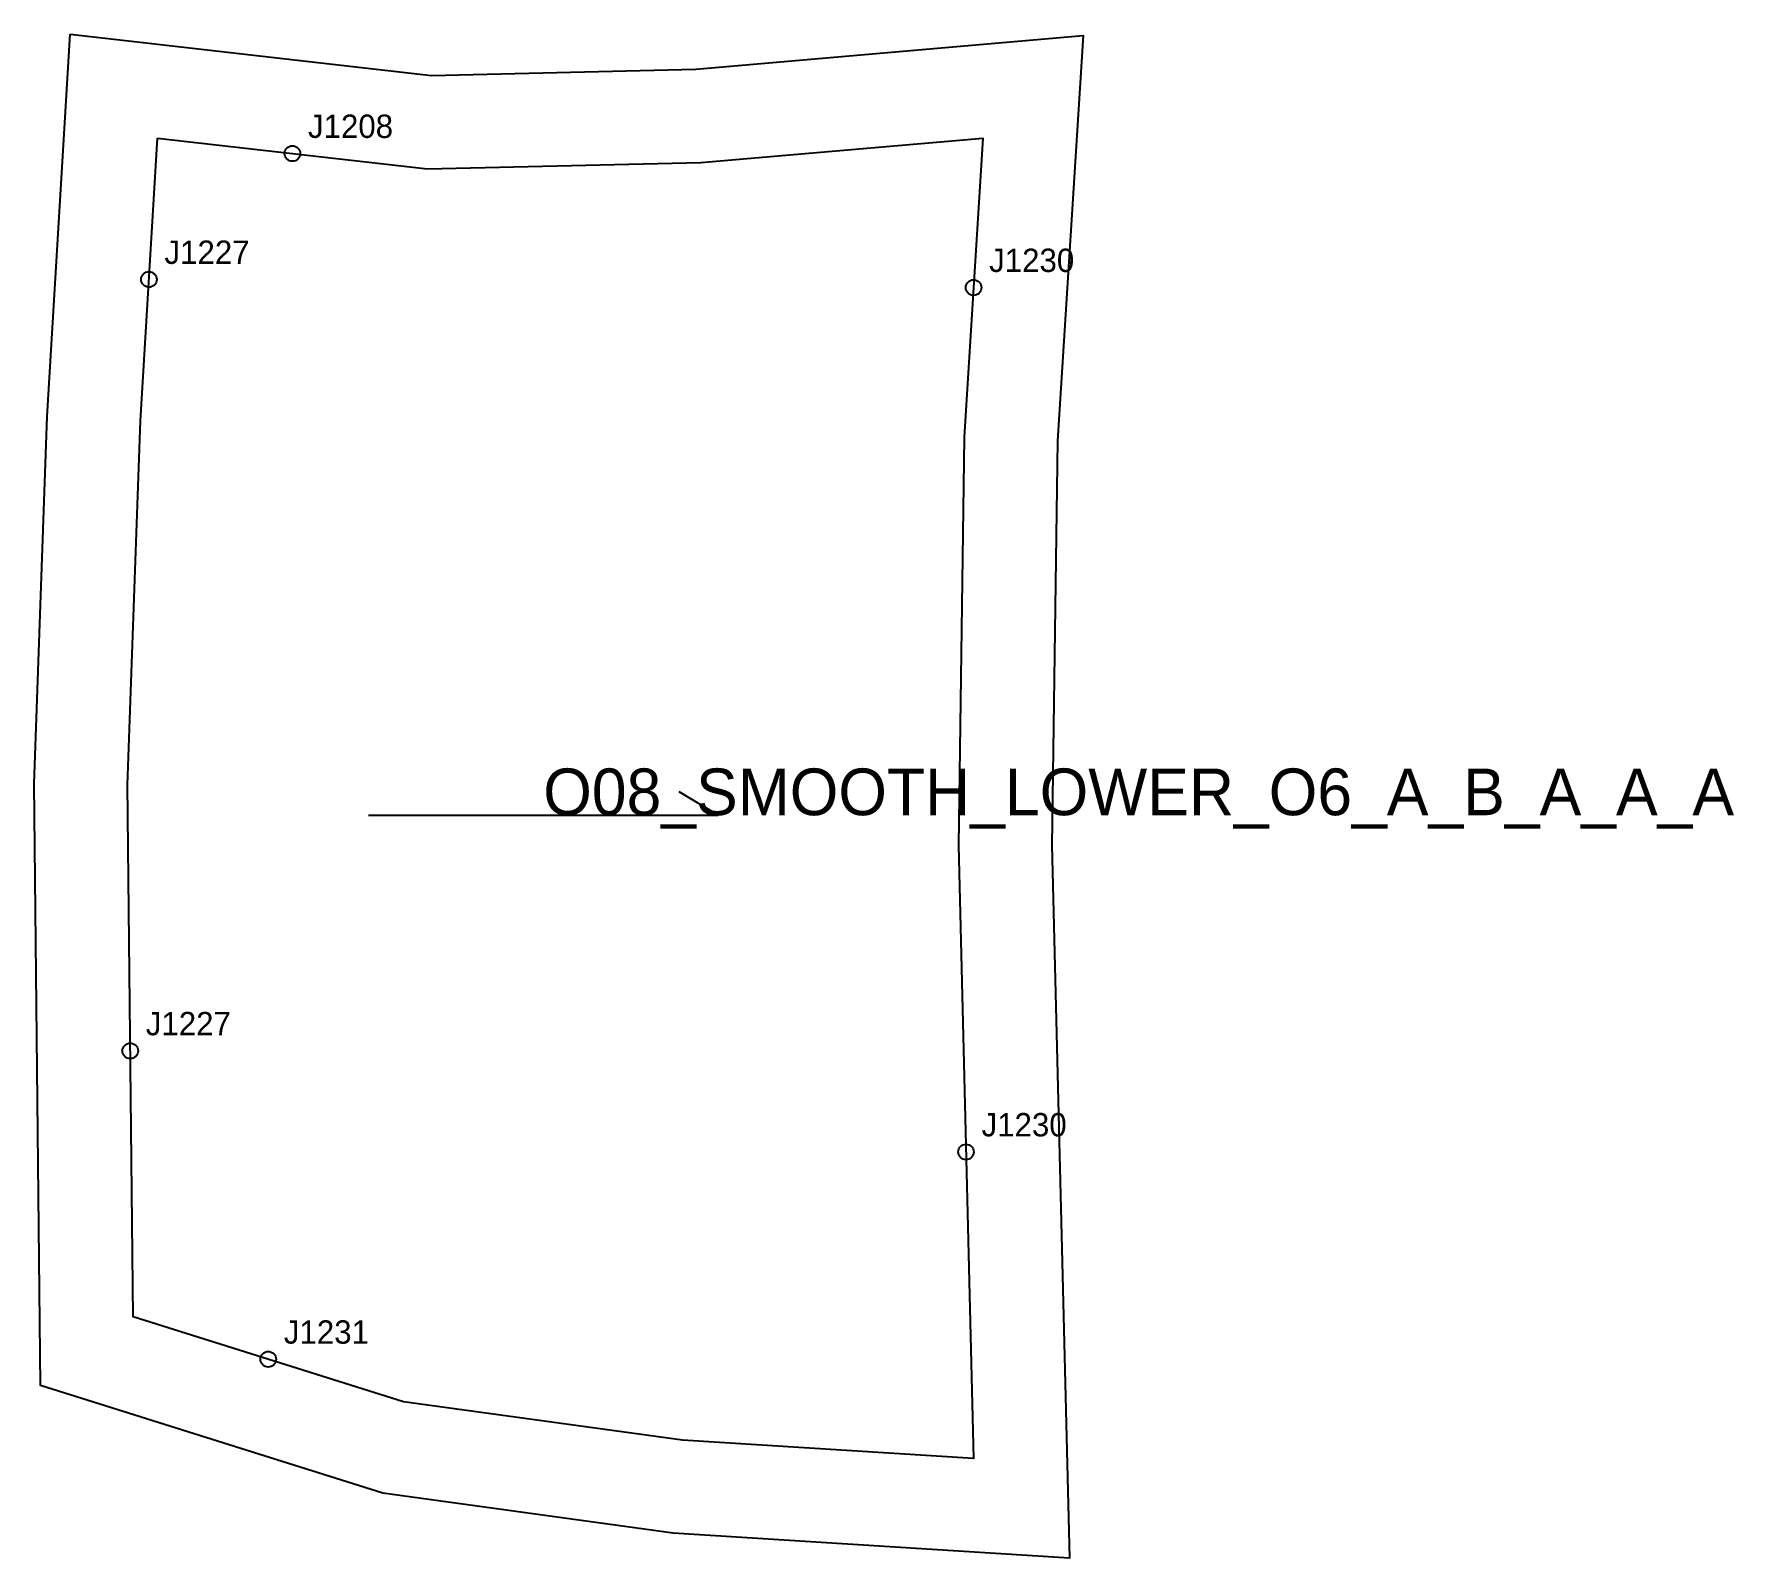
# Model space of a CAD drawing. Header units: millimetres. Extents: x -16 to 202, y -182 to 13.
import ezdxf

# ---------------------------------------------------------------- set-up
doc = ezdxf.new("R2010")
doc.units = ezdxf.units.MM
for name, color, linetype in [('CUT', 1, 'Continuous'), ('GRAIN', 3, 'Continuous'), ('LABEL', 7, 'Continuous'), ('NOTCH', 2, 'Continuous'), ('SEW', 5, 'Continuous')]:
    doc.layers.add(name, color=color, linetype=linetype)

msp = doc.modelspace()

# ---------------------------------------------------------------- linework, layer by layer
at = {"layer": 'CUT'}
msp.add_lwpolyline([(-11.21, 13.36), (35.19, 8.04), (69.14, 8.85), (118.88, 13.16), (115.59, -38.88), (114.87, -90.83), (117.14, -182.41), (66.21, -179.22), (28.95, -174.1), (-15.05, -160.25), (-15.87, -82.95), (-14.2, -35.76), (-11.21, 13.36)], close=True, dxfattribs=at)
at = {"layer": 'GRAIN'}
for p, q in [((72, -86.99), (67, -83.99)), ((27.09, -86.99), (72, -86.99))]:
    msp.add_line(p, q, dxfattribs=at)
at = {"layer": 'NOTCH'}
for centre in [(17.32, -1.99), (-1.11, -18.17), (104.81, -19.21), (-3.51, -117.26), (103.84, -130.25), (14.22, -156.88)]:
    msp.add_circle(centre, 1, dxfattribs=at)
at = {"layer": 'SEW'}
msp.add_lwpolyline([(0, 0), (34.65, -3.97), (69.8, -3.14), (106.02, 0), (103.6, -38.42), (102.86, -90.89), (104.82, -169.61), (67.41, -167.28), (31.59, -162.35), (-3.15, -151.42), (-3.87, -83.1), (-2.21, -36.33)], close=True, dxfattribs=at)

# ---------------------------------------------------------------- texts
at = {"layer": 'LABEL'}
for s, height, p in [('J1208', 3, (19.32, 0.01)), ('J1227', 3, (0.89, -16.17)), ('J1230', 3, (106.81, -17.21)), ('O08_SMOOTH_LOWER_O6_A_B_A_A_A', 6, (49.54, -86.99)), ('J1227', 3, (-1.51, -115.26)), ('J1230', 3, (105.84, -128.25)), ('J1231', 3, (16.22, -154.88))]:
    msp.add_text(s, height=height, dxfattribs=at).set_placement(p)

doc.saveas('drawing.dxf')
